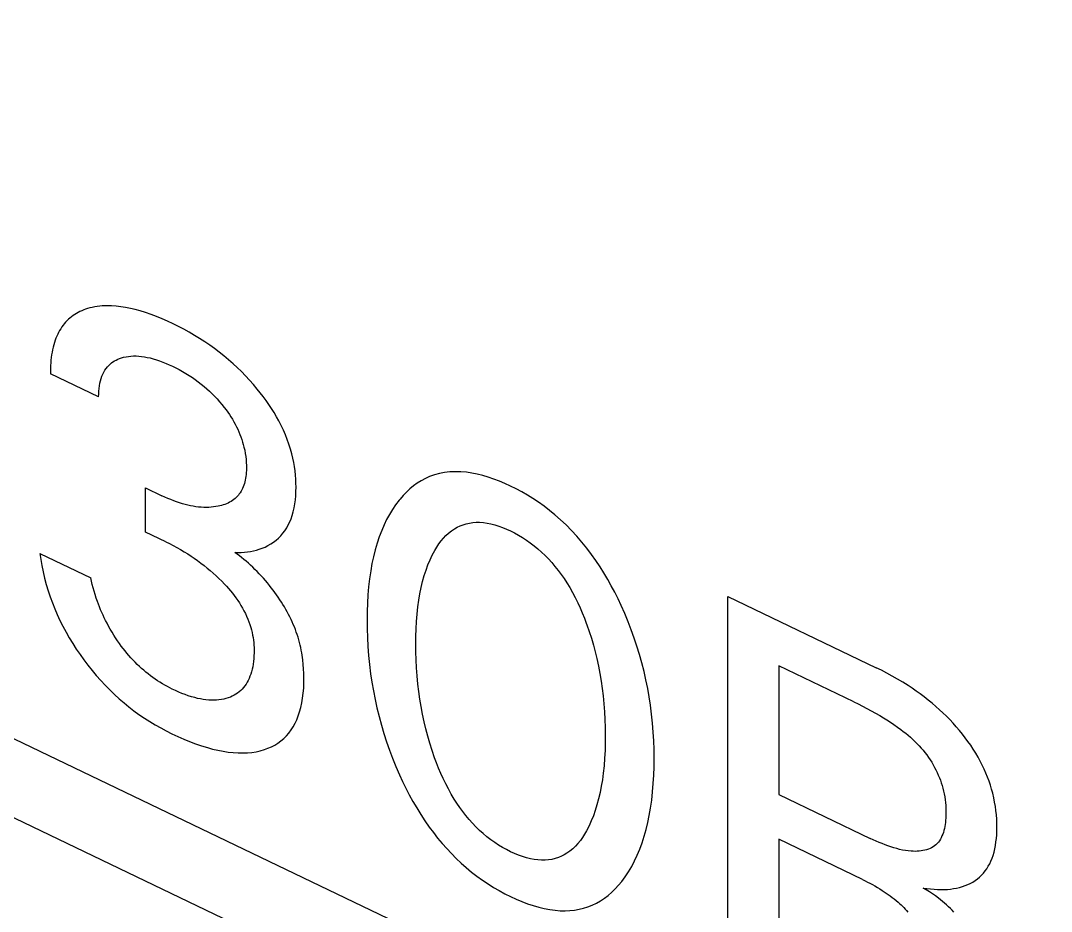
# Model space of a CAD drawing. Extents: x 0 to 420, y 0 to 297.
# Drawn here: x 169.566 to 174.247, y 133.21 to 137.256 of the extents above; entities that cross this region are included whole.
import ezdxf

# ---------------------------------------------------------------- set-up
doc = ezdxf.new("R2010")
doc.units = 0
doc.header["$LTSCALE"] = 23.1
doc.layers.add('40000_ISO', color=7, linetype='CONTINUOUS')

msp = doc.modelspace()

# ---------------------------------------------------------------- linework, layer by layer
at = {"layer": '40000_ISO', "color": 7, "linetype": 'CONTINUOUS'}
for p, q in [((151.239, 142.7894), (204.6505, 117.1157)), ((151.4456, 142.3318), (204.8571, 116.6581)), ((169.8198, 135.9261), (169.812, 135.9214)), ((169.8278, 135.9305), (169.8198, 135.9261)), ((169.8359, 135.9346), (169.8278, 135.9305)), ((169.8443, 135.9383), (169.8359, 135.9346)), ((169.8529, 135.9418), (169.8443, 135.9383)), ((169.8616, 135.945), (169.8529, 135.9418)), ((169.8705, 135.9479), (169.8616, 135.945)), ((169.8812, 135.9509), (169.8705, 135.9479)), ((169.892, 135.9534), (169.8812, 135.9509)), ((169.903, 135.9556), (169.892, 135.9534)), ((169.9142, 135.9575), (169.903, 135.9556)), ((169.9256, 135.9589), (169.9142, 135.9575)), ((169.9371, 135.9599), (169.9256, 135.9589)), ((169.9487, 135.9605), (169.9371, 135.9599)), ((169.9605, 135.9608), (169.9487, 135.9605)), ((169.9797, 135.9604), (169.9605, 135.9608)), ((170.0006, 135.959), (169.9797, 135.9604)), ((170.0219, 135.9565), (170.0006, 135.959)), ((170.0434, 135.9531), (170.0219, 135.9565)), ((170.0651, 135.9487), (170.0434, 135.9531)), ((170.087, 135.9434), (170.0651, 135.9487)), ((170.1091, 135.9373), (170.087, 135.9434)), ((170.1339, 135.9296), (170.1091, 135.9373)), ((170.1587, 135.9209), (170.1339, 135.9296)), ((169.7646, 135.8793), (169.759, 135.872)), ((169.7705, 135.8862), (169.7646, 135.8793)), ((169.7767, 135.8928), (169.7705, 135.8862)), ((169.7832, 135.8992), (169.7767, 135.8928)), ((169.79, 135.9052), (169.7832, 135.8992)), ((169.7971, 135.9109), (169.79, 135.9052)), ((169.8044, 135.9163), (169.7971, 135.9109)), ((169.812, 135.9214), (169.8044, 135.9163)), ((170.1836, 135.9114), (170.1587, 135.9209)), ((170.2086, 135.9011), (170.1836, 135.9114)), ((170.2337, 135.8901), (170.2086, 135.9011)), ((170.2588, 135.8784), (170.2337, 135.8901)), ((170.283, 135.8664), (170.2588, 135.8784)), ((169.7349, 135.8314), (169.7308, 135.8225)), ((169.7391, 135.84), (169.7349, 135.8314)), ((169.7437, 135.8485), (169.7391, 135.84)), ((169.7485, 135.8566), (169.7437, 135.8485)), ((169.7536, 135.8644), (169.7485, 135.8566)), ((169.759, 135.872), (169.7536, 135.8644)), ((170.3072, 135.8538), (170.283, 135.8664)), ((170.3314, 135.8405), (170.3072, 135.8538)), ((170.3555, 135.8265), (170.3314, 135.8405)), ((169.7171, 135.7835), (169.7142, 135.7725)), ((169.7203, 135.7943), (169.7171, 135.7835)), ((169.7236, 135.8039), (169.7203, 135.7943)), ((169.7271, 135.8133), (169.7236, 135.8039)), ((169.7308, 135.8225), (169.7271, 135.8133)), ((170.3795, 135.8118), (170.3555, 135.8265)), ((170.4035, 135.7963), (170.3795, 135.8118)), ((170.4252, 135.7816), (170.4035, 135.7963)), ((169.7072, 135.7382), (169.7055, 135.7263)), ((169.7092, 135.7498), (169.7072, 135.7382)), ((169.7115, 135.7613), (169.7092, 135.7498)), ((169.7142, 135.7725), (169.7115, 135.7613)), ((170.4467, 135.7662), (170.4252, 135.7816)), ((170.4681, 135.7501), (170.4467, 135.7662)), ((170.4893, 135.7333), (170.4681, 135.7501)), ((169.7022, 135.6899), (169.7017, 135.6774)), ((169.703, 135.7022), (169.7022, 135.6899)), ((169.7041, 135.7143), (169.703, 135.7022)), ((169.7055, 135.7263), (169.7041, 135.7143)), ((169.9603, 135.6831), (169.9666, 135.69)), ((169.9666, 135.69), (169.9727, 135.6958)), ((169.9727, 135.6958), (169.9792, 135.7011)), ((169.9792, 135.7011), (169.9859, 135.7059)), ((169.9859, 135.7059), (169.993, 135.7104)), ((169.993, 135.7104), (170.0004, 135.7144)), ((170.0004, 135.7144), (170.008, 135.7179)), ((170.008, 135.7179), (170.0158, 135.7211)), ((170.0158, 135.7211), (170.0239, 135.7239)), ((170.0239, 135.7239), (170.0344, 135.7269)), ((170.0344, 135.7269), (170.0451, 135.7293)), ((170.0451, 135.7293), (170.0562, 135.731)), ((170.0562, 135.731), (170.0675, 135.7322)), ((170.0675, 135.7322), (170.079, 135.7328)), ((170.079, 135.7328), (170.0907, 135.7328)), ((170.0907, 135.7328), (170.1032, 135.7322)), ((170.1032, 135.7322), (170.1159, 135.7309)), ((170.1159, 135.7309), (170.1288, 135.7291)), ((170.1288, 135.7291), (170.1418, 135.7266)), ((170.1418, 135.7266), (170.155, 135.7237)), ((170.155, 135.7237), (170.1682, 135.7202)), ((170.1682, 135.7202), (170.1828, 135.7158)), ((170.1828, 135.7158), (170.1974, 135.7108)), ((170.1974, 135.7108), (170.2121, 135.7053)), ((170.2121, 135.7053), (170.2268, 135.6993)), ((170.2268, 135.6993), (170.2416, 135.6929)), ((170.2416, 135.6929), (170.2564, 135.686)), ((170.5102, 135.7159), (170.4893, 135.7333)), ((170.5309, 135.6978), (170.5102, 135.7159)), ((170.5501, 135.68), (170.5309, 135.6978)), ((169.7017, 135.6774), (169.7015, 135.6649)), ((169.7015, 135.6649), (169.7016, 135.6522)), ((169.9208, 135.5468), (169.7016, 135.6522)), ((169.9358, 135.6408), (169.9398, 135.6502)), ((169.9398, 135.6502), (169.9442, 135.6591)), ((169.9442, 135.6591), (169.9491, 135.6676)), ((169.9491, 135.6676), (169.9545, 135.6756)), ((169.9545, 135.6756), (169.9603, 135.6831)), ((170.2564, 135.686), (170.2714, 135.6786)), ((170.2714, 135.6786), (170.2865, 135.6707)), ((170.2865, 135.6707), (170.3015, 135.6624)), ((170.3015, 135.6624), (170.3165, 135.6536)), ((170.3165, 135.6536), (170.3315, 135.6443)), ((170.3315, 135.6443), (170.3464, 135.6345)), ((170.569, 135.6617), (170.5501, 135.68)), ((170.5876, 135.6428), (170.569, 135.6617)), ((170.6058, 135.6233), (170.5876, 135.6428)), ((169.9225, 135.5848), (169.9241, 135.5969)), ((169.9241, 135.5969), (169.9263, 135.6086)), ((169.9263, 135.6086), (169.929, 135.62)), ((169.929, 135.62), (169.9323, 135.631)), ((169.9323, 135.631), (169.9358, 135.6408)), ((170.3464, 135.6345), (170.3597, 135.6253)), ((170.3597, 135.6253), (170.373, 135.6155)), ((170.373, 135.6155), (170.3862, 135.6054)), ((170.3862, 135.6054), (170.3992, 135.5948)), ((170.6236, 135.6032), (170.6058, 135.6233)), ((170.641, 135.5826), (170.6236, 135.6032)), ((169.9208, 135.5468), (169.9209, 135.5597)), ((169.9209, 135.5597), (169.9214, 135.5724)), ((169.9214, 135.5724), (169.9225, 135.5848)), ((170.3992, 135.5948), (170.412, 135.5838)), ((170.412, 135.5838), (170.4246, 135.5723)), ((170.4246, 135.5723), (170.4364, 135.5611)), ((170.4364, 135.5611), (170.4478, 135.5494)), ((170.4478, 135.5494), (170.4591, 135.5374)), ((170.6547, 135.5655), (170.641, 135.5826)), ((170.668, 135.5481), (170.6547, 135.5655)), ((170.4591, 135.5374), (170.4701, 135.5251)), ((170.4701, 135.5251), (170.4808, 135.5123)), ((170.4808, 135.5123), (170.4912, 135.4993)), ((170.681, 135.5304), (170.668, 135.5481)), ((170.6936, 135.5124), (170.681, 135.5304)), ((170.7057, 135.4941), (170.6936, 135.5124)), ((170.4912, 135.4993), (170.4991, 135.4888)), ((170.4991, 135.4888), (170.5068, 135.4782)), ((170.5068, 135.4782), (170.5143, 135.4674)), ((170.5143, 135.4674), (170.5215, 135.4565)), ((170.5215, 135.4565), (170.5284, 135.4454)), ((170.7173, 135.4756), (170.7057, 135.4941)), ((170.7284, 135.4567), (170.7173, 135.4756)), ((170.7388, 135.4377), (170.7284, 135.4567)), ((170.5284, 135.4454), (170.535, 135.4341)), ((170.535, 135.4341), (170.5412, 135.4228)), ((170.5412, 135.4228), (170.5471, 135.4113)), ((170.5471, 135.4113), (170.5526, 135.3998)), ((170.7496, 135.4167), (170.7388, 135.4377)), ((170.7595, 135.3956), (170.7496, 135.4167)), ((170.5526, 135.3998), (170.5577, 135.3883)), ((170.5577, 135.3883), (170.5624, 135.3767)), ((170.5624, 135.3767), (170.5668, 135.3651)), ((170.5668, 135.3651), (170.5708, 135.3535)), ((170.7687, 135.3743), (170.7595, 135.3956)), ((170.7772, 135.3529), (170.7687, 135.3743)), ((170.5708, 135.3535), (170.5745, 135.3419)), ((170.5745, 135.3419), (170.5777, 135.3303)), ((170.5777, 135.3303), (170.5807, 135.3188)), ((170.5807, 135.3188), (170.5839, 135.3044)), ((170.7848, 135.3316), (170.7772, 135.3529)), ((170.7916, 135.3102), (170.7848, 135.3316)), ((170.5839, 135.3044), (170.5865, 135.2902)), ((170.5865, 135.2902), (170.5886, 135.2762)), ((170.5886, 135.2762), (170.5902, 135.2623)), ((170.7976, 135.2889), (170.7916, 135.3102)), ((170.8024, 135.2692), (170.7976, 135.2889)), ((170.8064, 135.2497), (170.8024, 135.2692)), ((170.5902, 135.2623), (170.5912, 135.2486)), ((170.5912, 135.2486), (170.5918, 135.2351)), ((170.5919, 135.2217), (170.5916, 135.2126)), ((170.5918, 135.2351), (170.5919, 135.2217)), ((170.8098, 135.2303), (170.8064, 135.2497)), ((170.8125, 135.2111), (170.8098, 135.2303)), ((170.5882, 135.1776), (170.5867, 135.1692)), ((170.5895, 135.1861), (170.5882, 135.1776)), ((170.5905, 135.1948), (170.5895, 135.1861)), ((170.5912, 135.2036), (170.5905, 135.1948)), ((170.5916, 135.2126), (170.5912, 135.2036)), ((170.8146, 135.1921), (170.8125, 135.2111)), ((170.816, 135.1733), (170.8146, 135.1921)), ((171.4043, 135.1761), (171.3855, 135.1661)), ((171.4238, 135.1848), (171.4043, 135.1761)), ((171.4455, 135.1925), (171.4238, 135.1848)), ((171.468, 135.1986), (171.4455, 135.1925)), ((171.4914, 135.2031), (171.468, 135.1986)), ((171.5154, 135.2059), (171.4914, 135.2031)), ((171.5401, 135.2071), (171.5154, 135.2059)), ((171.5654, 135.2066), (171.5401, 135.2071)), ((171.5912, 135.2045), (171.5654, 135.2066)), ((171.6154, 135.201), (171.5912, 135.2045)), ((171.6399, 135.1962), (171.6154, 135.201)), ((171.6647, 135.19), (171.6399, 135.1962)), ((171.6898, 135.1826), (171.6647, 135.19)), ((171.715, 135.174), (171.6898, 135.1826)), ((170.1329, 134.9331), (170.1329, 135.1343)), ((170.1329, 135.1343), (170.2084, 135.098)), ((170.5746, 135.1312), (170.5713, 135.1245)), ((170.5776, 135.1382), (170.5746, 135.1312)), ((170.5804, 135.1456), (170.5776, 135.1382)), ((170.5828, 135.1532), (170.5804, 135.1456)), ((170.5849, 135.1611), (170.5828, 135.1532)), ((170.5867, 135.1692), (170.5849, 135.1611)), ((170.8169, 135.1547), (170.816, 135.1733)), ((170.8168, 135.1169), (170.8171, 135.1364)), ((170.8171, 135.1364), (170.8169, 135.1547)), ((171.334, 135.1289), (171.3183, 135.1143)), ((171.3504, 135.1424), (171.334, 135.1289)), ((171.3676, 135.1548), (171.3504, 135.1424)), ((171.3855, 135.1661), (171.3676, 135.1548)), ((171.7403, 135.1643), (171.715, 135.174)), ((171.7658, 135.1535), (171.7403, 135.1643)), ((171.7913, 135.1417), (171.7658, 135.1535)), ((171.8169, 135.1289), (171.7913, 135.1417)), ((171.8424, 135.1152), (171.8169, 135.1289)), ((170.2217, 135.0917), (170.2084, 135.098)), ((170.235, 135.0858), (170.2217, 135.0917)), ((170.2483, 135.0803), (170.235, 135.0858)), ((170.5349, 135.0811), (170.5287, 135.0766)), ((170.5403, 135.0855), (170.5349, 135.0811)), ((170.5454, 135.0902), (170.5403, 135.0855)), ((170.5504, 135.0952), (170.5454, 135.0902)), ((170.5551, 135.1005), (170.5504, 135.0952)), ((170.5595, 135.1061), (170.5551, 135.1005)), ((170.5637, 135.1119), (170.5595, 135.1061)), ((170.5676, 135.1181), (170.5637, 135.1119)), ((170.5713, 135.1245), (170.5676, 135.1181)), ((170.8142, 135.0789), (170.8158, 135.0977)), ((170.8158, 135.0977), (170.8168, 135.1169)), ((171.2892, 135.0826), (171.285, 135.0774)), ((171.3034, 135.0989), (171.2892, 135.0826)), ((171.3183, 135.1143), (171.3034, 135.0989)), ((171.8678, 135.1005), (171.8424, 135.1152)), ((171.8931, 135.0849), (171.8678, 135.1005)), ((171.9182, 135.0682), (171.8931, 135.0849)), ((170.2616, 135.075), (170.2483, 135.0803)), ((170.2749, 135.0702), (170.2616, 135.075)), ((170.2881, 135.0658), (170.2749, 135.0702)), ((170.3012, 135.0617), (170.2881, 135.0658)), ((170.3136, 135.0583), (170.3012, 135.0617)), ((170.326, 135.0552), (170.3136, 135.0583)), ((170.3382, 135.0525), (170.326, 135.0552)), ((170.3504, 135.0502), (170.3382, 135.0525)), ((170.3625, 135.0484), (170.3504, 135.0502)), ((170.3745, 135.0469), (170.3625, 135.0484)), ((170.3863, 135.0459), (170.3745, 135.0469)), ((170.3978, 135.0452), (170.3863, 135.0459)), ((170.4092, 135.045), (170.3978, 135.0452)), ((170.4204, 135.0453), (170.4092, 135.045)), ((170.4315, 135.0459), (170.4204, 135.0453)), ((170.4424, 135.047), (170.4315, 135.0459)), ((170.4531, 135.0485), (170.4424, 135.047)), ((170.4637, 135.0504), (170.4531, 135.0485)), ((170.4715, 135.0521), (170.4637, 135.0504)), ((170.4792, 135.0542), (170.4715, 135.0521)), ((170.4868, 135.0564), (170.4792, 135.0542)), ((170.4943, 135.059), (170.4868, 135.0564)), ((170.5015, 135.0619), (170.4943, 135.059)), ((170.5086, 135.065), (170.5015, 135.0619)), ((170.5155, 135.0685), (170.5086, 135.065)), ((170.5222, 135.0724), (170.5155, 135.0685)), ((170.5287, 135.0766), (170.5222, 135.0724)), ((170.8047, 135.0255), (170.8086, 135.0428)), ((170.8086, 135.0428), (170.8118, 135.0606)), ((170.8118, 135.0606), (170.8142, 135.0789)), ((171.2549, 135.0354), (171.2413, 135.013)), ((171.2695, 135.0569), (171.2549, 135.0354)), ((171.285, 135.0774), (171.2695, 135.0569)), ((171.9431, 135.0505), (171.9182, 135.0682)), ((171.9677, 135.0317), (171.9431, 135.0505)), ((170.7888, 134.9791), (170.7947, 134.9937)), ((170.7947, 134.9937), (170.8, 135.0088)), ((170.8, 135.0088), (170.8047, 135.0255)), ((171.2286, 134.9896), (171.2169, 134.9654)), ((171.2413, 135.013), (171.2286, 134.9896)), ((171.9919, 135.0119), (171.9677, 135.0317)), ((172.0177, 134.9892), (171.9919, 135.0119)), ((172.043, 134.9654), (172.0177, 134.9892)), ((170.7666, 134.9394), (170.7747, 134.9519)), ((170.7747, 134.9519), (170.7821, 134.9652)), ((170.7821, 134.9652), (170.7888, 134.9791)), ((171.206, 134.9404), (171.1951, 134.9119)), ((171.2169, 134.9654), (171.206, 134.9404)), ((171.5227, 134.9389), (171.5362, 134.948)), ((171.5362, 134.948), (171.5487, 134.9551)), ((171.5487, 134.9551), (171.5618, 134.9613)), ((171.5618, 134.9613), (171.5754, 134.9665)), ((171.5754, 134.9665), (171.5896, 134.9708)), ((171.5896, 134.9708), (171.6042, 134.9741)), ((171.6042, 134.9741), (171.6194, 134.9763)), ((171.6194, 134.9763), (171.6349, 134.9774)), ((171.6349, 134.9774), (171.6508, 134.9774)), ((171.6508, 134.9774), (171.6676, 134.9762)), ((171.6676, 134.9762), (171.6846, 134.9738)), ((171.6846, 134.9738), (171.7019, 134.9703)), ((171.7019, 134.9703), (171.7195, 134.9658)), ((171.7195, 134.9658), (171.7373, 134.9602)), ((171.7373, 134.9602), (171.7552, 134.9537)), ((171.7552, 134.9537), (171.7732, 134.9463)), ((171.7732, 134.9463), (171.7913, 134.938)), ((172.0678, 134.9404), (172.043, 134.9654)), ((172.0918, 134.9145), (172.0678, 134.9404)), ((170.2252, 134.8888), (170.1329, 134.9331)), ((170.715, 134.8871), (170.7268, 134.896)), ((170.7268, 134.896), (170.7379, 134.9058)), ((170.7379, 134.9058), (170.7484, 134.9165)), ((170.7484, 134.9165), (170.7579, 134.9275)), ((170.7579, 134.9275), (170.7666, 134.9394)), ((171.1951, 134.9119), (171.1853, 134.8825)), ((171.4758, 134.8926), (171.4865, 134.9054)), ((171.4865, 134.9054), (171.4978, 134.9175)), ((171.4978, 134.9175), (171.5099, 134.9287)), ((171.5099, 134.9287), (171.5227, 134.9389)), ((171.7913, 134.938), (171.8094, 134.9289)), ((171.8094, 134.9289), (171.8274, 134.919)), ((171.8274, 134.919), (171.8453, 134.9083)), ((171.8453, 134.9083), (171.8631, 134.8968)), ((171.8631, 134.8968), (171.8807, 134.8844)), ((172.1151, 134.8876), (172.0918, 134.9145)), ((170.2252, 134.8888), (170.2419, 134.8806)), ((170.2419, 134.8806), (170.2586, 134.872)), ((170.2586, 134.872), (170.2753, 134.863)), ((170.2753, 134.863), (170.292, 134.8536)), ((170.292, 134.8536), (170.3086, 134.8438)), ((170.6104, 134.8449), (170.6238, 134.8477)), ((170.6238, 134.8477), (170.637, 134.851)), ((170.637, 134.851), (170.6499, 134.8548)), ((170.6499, 134.8548), (170.6626, 134.8593)), ((170.6626, 134.8593), (170.6764, 134.8651)), ((170.6764, 134.8651), (170.6898, 134.8716)), ((170.6898, 134.8716), (170.7027, 134.8789)), ((170.7027, 134.8789), (170.715, 134.8871)), ((171.1765, 134.8523), (171.1687, 134.8213)), ((171.1853, 134.8825), (171.1765, 134.8523)), ((171.436, 134.8287), (171.4474, 134.85)), ((171.4474, 134.85), (171.4563, 134.8648)), ((171.4563, 134.8648), (171.4658, 134.879)), ((171.4658, 134.879), (171.4758, 134.8926)), ((171.8807, 134.8844), (171.898, 134.8712)), ((171.898, 134.8712), (171.9151, 134.8572)), ((171.9151, 134.8572), (171.9318, 134.8423)), ((172.1377, 134.8598), (172.1151, 134.8876)), ((172.1593, 134.8313), (172.1377, 134.8598)), ((169.6536, 134.8363), (169.8849, 134.7252)), ((169.6536, 134.8363), (169.6577, 134.8086)), ((169.6577, 134.8086), (169.6626, 134.7806)), ((170.3086, 134.8438), (170.3252, 134.8336)), ((170.3252, 134.8336), (170.3402, 134.8239)), ((170.3402, 134.8239), (170.3552, 134.8138)), ((170.3552, 134.8138), (170.3701, 134.8034)), ((170.3701, 134.8034), (170.385, 134.7925)), ((170.5495, 134.8324), (170.5391, 134.8397)), ((170.5391, 134.8397), (170.5539, 134.8396)), ((170.5598, 134.8248), (170.5495, 134.8324)), ((170.5539, 134.8396), (170.5684, 134.8401)), ((170.5701, 134.8169), (170.5598, 134.8248)), ((170.5684, 134.8401), (170.5827, 134.8411)), ((170.5803, 134.8087), (170.5701, 134.8169)), ((170.5905, 134.8002), (170.5803, 134.8087)), ((170.5827, 134.8411), (170.5966, 134.8427)), ((170.6006, 134.7915), (170.5905, 134.8002)), ((170.5966, 134.8427), (170.6104, 134.8449)), ((171.1687, 134.8213), (171.1619, 134.7896)), ((171.4159, 134.7837), (171.4255, 134.8066)), ((171.4255, 134.8066), (171.436, 134.8287)), ((171.9318, 134.8423), (171.9477, 134.827)), ((171.9477, 134.827), (171.9632, 134.811)), ((171.9632, 134.811), (171.9784, 134.7942)), ((172.1788, 134.8038), (172.1593, 134.8313)), ((172.1975, 134.7758), (172.1788, 134.8038)), ((169.6626, 134.7806), (169.6685, 134.7522)), ((170.385, 134.7925), (170.3997, 134.7813)), ((170.3997, 134.7813), (170.4143, 134.7696)), ((170.4143, 134.7696), (170.4277, 134.7584)), ((170.4277, 134.7584), (170.441, 134.7468)), ((170.6106, 134.7825), (170.6006, 134.7915)), ((170.6206, 134.7732), (170.6106, 134.7825)), ((170.6304, 134.7637), (170.6206, 134.7732)), ((170.6402, 134.7539), (170.6304, 134.7637)), ((170.6499, 134.744), (170.6402, 134.7539)), ((171.1561, 134.7573), (171.1508, 134.7214)), ((171.1619, 134.7896), (171.1561, 134.7573)), ((171.3995, 134.7357), (171.4073, 134.76)), ((171.4073, 134.76), (171.4159, 134.7837)), ((171.9784, 134.7942), (171.993, 134.7769)), ((171.993, 134.7769), (172.0072, 134.759)), ((172.0072, 134.759), (172.0208, 134.7407)), ((172.2154, 134.7473), (172.1975, 134.7758)), ((169.6685, 134.7522), (169.6754, 134.7237)), ((169.6754, 134.7237), (169.6831, 134.695)), ((169.8883, 134.7101), (169.8849, 134.7252)), ((169.892, 134.6949), (169.8883, 134.7101)), ((170.441, 134.7468), (170.4541, 134.7348)), ((170.4541, 134.7348), (170.4671, 134.7225)), ((170.4671, 134.7225), (170.4799, 134.7098)), ((170.4799, 134.7098), (170.4924, 134.6967)), ((170.6594, 134.7338), (170.6499, 134.744)), ((170.6688, 134.7234), (170.6594, 134.7338)), ((170.6781, 134.7128), (170.6688, 134.7234)), ((170.6872, 134.7021), (170.6781, 134.7128)), ((171.1508, 134.7214), (171.1466, 134.6849)), ((171.3854, 134.6807), (171.392, 134.7085)), ((171.392, 134.7085), (171.3995, 134.7357)), ((172.0208, 134.7407), (172.0339, 134.7219)), ((172.0339, 134.7219), (172.0464, 134.7028)), ((172.2325, 134.7184), (172.2154, 134.7473)), ((172.2488, 134.6891), (172.2325, 134.7184)), ((169.6831, 134.695), (169.6919, 134.6662)), ((169.6919, 134.6662), (169.7009, 134.6392)), ((169.896, 134.6796), (169.892, 134.6949)), ((169.9003, 134.6643), (169.896, 134.6796)), ((169.905, 134.6489), (169.9003, 134.6643)), ((170.4924, 134.6967), (170.5015, 134.6867)), ((170.5015, 134.6867), (170.5105, 134.6766)), ((170.5105, 134.6766), (170.5193, 134.6662)), ((170.5193, 134.6662), (170.5279, 134.6556)), ((170.6961, 134.6911), (170.6872, 134.7021)), ((170.7049, 134.68), (170.6961, 134.6911)), ((170.7136, 134.6687), (170.7049, 134.68)), ((170.7213, 134.6582), (170.7136, 134.6687)), ((171.1466, 134.6849), (171.1434, 134.6478)), ((171.3796, 134.6523), (171.3854, 134.6807)), ((172.0464, 134.7028), (172.0599, 134.6806)), ((172.0599, 134.6806), (172.0727, 134.6581)), ((172.2644, 134.6596), (172.2488, 134.6891)), ((172.2792, 134.6298), (172.2644, 134.6596)), ((169.7009, 134.6392), (169.7107, 134.6121)), ((169.91, 134.6335), (169.905, 134.6489)), ((169.9154, 134.6181), (169.91, 134.6335)), ((169.92, 134.6056), (169.9154, 134.6181)), ((170.5279, 134.6556), (170.5362, 134.6448)), ((170.5362, 134.6448), (170.5443, 134.6339)), ((170.5443, 134.6339), (170.5522, 134.6227)), ((170.5522, 134.6227), (170.5597, 134.6113)), ((170.7289, 134.6476), (170.7213, 134.6582)), ((170.7364, 134.6369), (170.7289, 134.6476)), ((170.7436, 134.626), (170.7364, 134.6369)), ((170.7507, 134.6151), (170.7436, 134.626)), ((170.7576, 134.6041), (170.7507, 134.6151)), ((171.1434, 134.6478), (171.1412, 134.6101)), ((171.3707, 134.5937), (171.3748, 134.6233)), ((171.3748, 134.6233), (171.3796, 134.6523)), ((172.0727, 134.6581), (172.0848, 134.6354)), ((172.0848, 134.6354), (172.0961, 134.6124)), ((172.2934, 134.5999), (172.2792, 134.6298)), ((172.7775, 132.8446), (172.7775, 134.6409)), ((172.7775, 134.6409), (173.4509, 134.3172)), ((169.7107, 134.6121), (169.7214, 134.5851)), ((169.7214, 134.5851), (169.733, 134.5583)), ((169.9249, 134.5931), (169.92, 134.6056)), ((169.9299, 134.5806), (169.9249, 134.5931)), ((169.9353, 134.5681), (169.9299, 134.5806)), ((169.9408, 134.5557), (169.9353, 134.5681)), ((170.5597, 134.6113), (170.567, 134.5997)), ((170.567, 134.5997), (170.574, 134.5876)), ((170.574, 134.5876), (170.5807, 134.5754)), ((170.5807, 134.5754), (170.587, 134.563)), ((170.7642, 134.593), (170.7576, 134.6041)), ((170.7707, 134.5818), (170.7642, 134.593)), ((170.7769, 134.5706), (170.7707, 134.5818)), ((170.783, 134.5593), (170.7769, 134.5706)), ((171.1399, 134.5719), (171.1395, 134.5333)), ((171.1412, 134.6101), (171.1399, 134.5719)), ((171.3672, 134.5608), (171.3707, 134.5937)), ((172.0961, 134.6124), (172.1068, 134.5893)), ((172.1068, 134.5893), (172.1168, 134.566)), ((172.1168, 134.566), (172.1263, 134.5427)), ((172.3098, 134.563), (172.2934, 134.5999)), ((169.733, 134.5583), (169.7453, 134.5315)), ((169.7453, 134.5315), (169.7586, 134.505)), ((169.9466, 134.5433), (169.9408, 134.5557)), ((169.9526, 134.531), (169.9466, 134.5433)), ((169.9589, 134.5187), (169.9526, 134.531)), ((170.587, 134.563), (170.5929, 134.5505)), ((170.5929, 134.5505), (170.5983, 134.5379)), ((170.5983, 134.5379), (170.6033, 134.5253)), ((170.6033, 134.5253), (170.6077, 134.5127)), ((170.7888, 134.5479), (170.783, 134.5593)), ((170.7943, 134.5365), (170.7888, 134.5479)), ((170.7996, 134.5251), (170.7943, 134.5365)), ((170.8047, 134.5137), (170.7996, 134.5251)), ((171.1395, 134.5333), (171.1399, 134.4937)), ((171.3626, 134.4933), (171.3645, 134.5273)), ((171.3645, 134.5273), (171.3672, 134.5608)), ((172.1263, 134.5427), (172.1352, 134.5194)), ((172.1352, 134.5194), (172.1377, 134.5124)), ((172.3252, 134.526), (172.3098, 134.563)), ((172.3396, 134.4889), (172.3252, 134.526)), ((169.7586, 134.505), (169.7726, 134.4787)), ((169.7726, 134.4787), (169.7874, 134.4527)), ((169.9662, 134.5052), (169.9589, 134.5187)), ((169.9737, 134.4918), (169.9662, 134.5052)), ((169.9815, 134.4785), (169.9737, 134.4918)), ((169.9896, 134.4654), (169.9815, 134.4785)), ((170.6077, 134.5127), (170.6117, 134.5001)), ((170.6117, 134.5001), (170.6149, 134.4884)), ((170.6149, 134.4884), (170.6177, 134.4768)), ((170.6177, 134.4768), (170.6201, 134.4652)), ((170.8094, 134.5022), (170.8047, 134.5137)), ((170.814, 134.4907), (170.8094, 134.5022)), ((170.8182, 134.4792), (170.814, 134.4907)), ((170.8223, 134.4674), (170.8182, 134.4792)), ((171.1399, 134.4937), (171.1411, 134.4536)), ((171.3615, 134.4589), (171.3626, 134.4933)), ((172.1377, 134.5124), (172.1485, 134.4816)), ((172.1485, 134.4816), (172.1584, 134.4508)), ((172.3529, 134.4518), (172.3396, 134.4889)), ((169.7874, 134.4527), (169.803, 134.4271)), ((169.803, 134.4271), (169.8192, 134.4018)), ((169.998, 134.4524), (169.9896, 134.4654)), ((170.0066, 134.4395), (169.998, 134.4524)), ((170.0155, 134.4269), (170.0066, 134.4395)), ((170.0237, 134.4156), (170.0155, 134.4269)), ((170.6201, 134.4652), (170.622, 134.4537)), ((170.622, 134.4537), (170.6236, 134.4423)), ((170.6236, 134.4423), (170.6248, 134.4311)), ((170.6248, 134.4311), (170.6257, 134.4199)), ((170.8261, 134.4555), (170.8223, 134.4674)), ((170.8296, 134.4437), (170.8261, 134.4555)), ((170.8328, 134.4319), (170.8296, 134.4437)), ((170.8358, 134.4201), (170.8328, 134.4319)), ((171.1411, 134.4536), (171.1433, 134.4131)), ((171.3611, 134.4242), (171.3615, 134.4589)), ((172.1584, 134.4508), (172.1675, 134.4201)), ((172.3652, 134.4147), (172.3529, 134.4518)), ((169.8192, 134.4018), (169.8362, 134.3769)), ((170.0321, 134.4045), (170.0237, 134.4156)), ((170.0407, 134.3935), (170.0321, 134.4045)), ((170.0495, 134.3828), (170.0407, 134.3935)), ((170.0584, 134.3722), (170.0495, 134.3828)), ((170.6257, 134.4199), (170.6263, 134.4088)), ((170.6266, 134.3846), (170.6262, 134.3715)), ((170.6263, 134.4088), (170.6266, 134.3979)), ((170.6266, 134.3979), (170.6266, 134.3846)), ((170.8385, 134.4083), (170.8358, 134.4201)), ((170.8409, 134.3966), (170.8385, 134.4083)), ((170.8431, 134.3849), (170.8409, 134.3966)), ((170.845, 134.3733), (170.8431, 134.3849)), ((171.1433, 134.4131), (171.1465, 134.3723)), ((171.3615, 134.3886), (171.3611, 134.4242)), ((171.3625, 134.3527), (171.3615, 134.3886)), ((172.1675, 134.4201), (172.1757, 134.3895)), ((172.1757, 134.3895), (172.1831, 134.359)), ((172.3766, 134.3777), (172.3652, 134.4147)), ((169.8362, 134.3769), (169.8537, 134.3525)), ((169.8537, 134.3525), (169.872, 134.3284)), ((170.0676, 134.3619), (170.0584, 134.3722)), ((170.0769, 134.3518), (170.0676, 134.3619)), ((170.0863, 134.3419), (170.0769, 134.3518)), ((170.0959, 134.3323), (170.0863, 134.3419)), ((170.1056, 134.323), (170.0959, 134.3323)), ((170.6224, 134.3336), (170.6202, 134.3215)), ((170.6241, 134.346), (170.6224, 134.3336)), ((170.6253, 134.3586), (170.6241, 134.346)), ((170.6262, 134.3715), (170.6253, 134.3586)), ((170.848, 134.3524), (170.845, 134.3733)), ((170.8502, 134.3318), (170.848, 134.3524)), ((171.1465, 134.3723), (171.1506, 134.3311)), ((171.3644, 134.3165), (171.3625, 134.3527)), ((172.1831, 134.359), (172.1907, 134.3246)), ((172.3875, 134.3388), (172.3766, 134.3777)), ((172.3973, 134.2999), (172.3875, 134.3388)), ((169.872, 134.3284), (169.8908, 134.3048)), ((169.8908, 134.3048), (169.9101, 134.2818)), ((170.1154, 134.314), (170.1056, 134.323)), ((170.1254, 134.3052), (170.1154, 134.314)), ((170.1355, 134.2967), (170.1254, 134.3052)), ((170.1456, 134.2885), (170.1355, 134.2967)), ((170.1559, 134.2806), (170.1456, 134.2885)), ((170.6115, 134.2881), (170.608, 134.2783)), ((170.6146, 134.2983), (170.6115, 134.2881)), ((170.6176, 134.3098), (170.6146, 134.2983)), ((170.6202, 134.3215), (170.6176, 134.3098)), ((170.8517, 134.3113), (170.8502, 134.3318)), ((170.8527, 134.2911), (170.8517, 134.3113)), ((170.8531, 134.2712), (170.8527, 134.2911)), ((171.1506, 134.3311), (171.1558, 134.2895)), ((171.1558, 134.2895), (171.1616, 134.2511)), ((171.3671, 134.2799), (171.3644, 134.3165)), ((172.1907, 134.3246), (172.1973, 134.2905)), ((172.1973, 134.2905), (172.203, 134.2565)), ((172.4061, 134.2613), (172.3973, 134.2999)), ((173.0087, 134.3261), (173.0087, 133.7417)), ((173.3502, 134.1619), (173.0087, 134.3261)), ((173.4753, 134.3052), (173.4509, 134.3172)), ((173.4997, 134.2926), (173.4753, 134.3052)), ((173.524, 134.2794), (173.4997, 134.2926)), ((169.9101, 134.2818), (169.93, 134.2594)), ((169.93, 134.2594), (169.9503, 134.2376)), ((170.1662, 134.2729), (170.1559, 134.2806)), ((170.1772, 134.2652), (170.1662, 134.2729)), ((170.1882, 134.2579), (170.1772, 134.2652)), ((170.1993, 134.2508), (170.1882, 134.2579)), ((170.2104, 134.2441), (170.1993, 134.2508)), ((170.2216, 134.2377), (170.2104, 134.2441)), ((170.5901, 134.2424), (170.5846, 134.2344)), ((170.5951, 134.2508), (170.5901, 134.2424)), ((170.5998, 134.2596), (170.5951, 134.2508)), ((170.6041, 134.2688), (170.5998, 134.2596)), ((170.608, 134.2783), (170.6041, 134.2688)), ((170.8518, 134.2241), (170.8528, 134.2474)), ((170.8528, 134.2474), (170.8531, 134.2712)), ((171.1616, 134.2511), (171.1682, 134.2124)), ((171.3706, 134.243), (171.3671, 134.2799)), ((171.3746, 134.2091), (171.3706, 134.243)), ((172.203, 134.2565), (172.2078, 134.2228)), ((172.4139, 134.2228), (172.4061, 134.2613)), ((173.5484, 134.2655), (173.524, 134.2794)), ((173.5726, 134.2509), (173.5484, 134.2655)), ((173.5968, 134.2356), (173.5726, 134.2509)), ((169.9503, 134.2376), (169.971, 134.2165)), ((169.971, 134.2165), (169.9924, 134.196)), ((169.9924, 134.196), (170.0141, 134.1762)), ((170.2327, 134.2315), (170.2216, 134.2377)), ((170.2439, 134.2256), (170.2327, 134.2315)), ((170.2552, 134.22), (170.2439, 134.2256)), ((170.2698, 134.2131), (170.2552, 134.22)), ((170.2844, 134.2065), (170.2698, 134.2131)), ((170.299, 134.2005), (170.2844, 134.2065)), ((170.3135, 134.1949), (170.299, 134.2005)), ((170.328, 134.1898), (170.3135, 134.1949)), ((170.5356, 134.1918), (170.5273, 134.1875)), ((170.5436, 134.1965), (170.5356, 134.1918)), ((170.5514, 134.2016), (170.5436, 134.1965)), ((170.5587, 134.2072), (170.5514, 134.2016)), ((170.5658, 134.2133), (170.5587, 134.2072)), ((170.5724, 134.2199), (170.5658, 134.2133)), ((170.5787, 134.2269), (170.5724, 134.2199)), ((170.5846, 134.2344), (170.5787, 134.2269)), ((170.8471, 134.179), (170.8499, 134.2013)), ((170.8499, 134.2013), (170.8518, 134.2241)), ((171.1682, 134.2124), (171.1759, 134.1734)), ((171.3794, 134.1749), (171.3746, 134.2091)), ((172.2078, 134.2228), (172.2119, 134.1894)), ((172.4207, 134.1846), (172.4139, 134.2228)), ((173.6152, 134.2235), (173.5968, 134.2356)), ((173.6335, 134.2108), (173.6152, 134.2235)), ((173.6517, 134.1978), (173.6335, 134.2108)), ((173.6697, 134.1842), (173.6517, 134.1978)), ((170.0141, 134.1762), (170.0362, 134.1571)), ((170.0362, 134.1571), (170.0586, 134.1389)), ((170.3425, 134.1852), (170.328, 134.1898)), ((170.3569, 134.1812), (170.3425, 134.1852)), ((170.3698, 134.1779), (170.3569, 134.1812)), ((170.3826, 134.1752), (170.3698, 134.1779)), ((170.3954, 134.1729), (170.3826, 134.1752)), ((170.408, 134.1711), (170.3954, 134.1729)), ((170.4204, 134.1698), (170.408, 134.1711)), ((170.4327, 134.1692), (170.4204, 134.1698)), ((170.4447, 134.169), (170.4327, 134.1692)), ((170.456, 134.1695), (170.4447, 134.169)), ((170.4671, 134.1705), (170.456, 134.1695)), ((170.4779, 134.172), (170.4671, 134.1705)), ((170.4886, 134.1741), (170.4779, 134.172)), ((170.4989, 134.1768), (170.4886, 134.1741)), ((170.509, 134.18), (170.4989, 134.1768)), ((170.5188, 134.1837), (170.509, 134.18)), ((170.5273, 134.1875), (170.5188, 134.1837)), ((170.8387, 134.1364), (170.8434, 134.1574)), ((170.8434, 134.1574), (170.8471, 134.179)), ((171.1759, 134.1734), (171.1845, 134.1342)), ((171.385, 134.1405), (171.3794, 134.1749)), ((172.2119, 134.1894), (172.2155, 134.153)), ((172.2155, 134.153), (172.2182, 134.1169)), ((172.4265, 134.1466), (172.4207, 134.1846)), ((172.4318, 134.1057), (172.4265, 134.1466)), ((173.3502, 134.1619), (173.3699, 134.1524)), ((173.3699, 134.1524), (173.3895, 134.1425)), ((173.6877, 134.1702), (173.6697, 134.1842)), ((173.7054, 134.1556), (173.6877, 134.1702)), ((173.723, 134.1406), (173.7054, 134.1556)), ((170.0586, 134.1389), (170.0812, 134.1215)), ((170.0812, 134.1215), (170.104, 134.1049)), ((170.104, 134.1049), (170.1285, 134.0881)), ((170.8202, 134.0811), (170.8271, 134.0983)), ((170.8271, 134.0983), (170.8331, 134.1162)), ((170.8331, 134.1162), (170.8387, 134.1364)), ((171.1845, 134.1342), (171.1942, 134.0949)), ((171.3915, 134.1059), (171.385, 134.1405)), ((171.3989, 134.0711), (171.3915, 134.1059)), ((172.2182, 134.1169), (172.22, 134.0812)), ((172.436, 134.0651), (172.4318, 134.1057)), ((173.3895, 134.1425), (173.4091, 134.1323)), ((173.4091, 134.1323), (173.4287, 134.1218)), ((173.4287, 134.1218), (173.4483, 134.1109)), ((173.4483, 134.1109), (173.4679, 134.0996)), ((173.4679, 134.0996), (173.484, 134.0899)), ((173.7389, 134.1264), (173.723, 134.1406)), ((173.7547, 134.1117), (173.7389, 134.1264)), ((173.7702, 134.0967), (173.7547, 134.1117)), ((170.1285, 134.0881), (170.1532, 134.0723)), ((170.1532, 134.0723), (170.178, 134.0574)), ((170.178, 134.0574), (170.2029, 134.0433)), ((170.804, 134.0491), (170.8125, 134.0647)), ((170.8125, 134.0647), (170.8202, 134.0811)), ((171.1942, 134.0949), (171.205, 134.0554)), ((171.205, 134.0554), (171.2161, 134.0181)), ((171.4066, 134.0388), (171.3989, 134.0711)), ((172.22, 134.0812), (172.2211, 134.0458)), ((172.4392, 134.0249), (172.436, 134.0651)), ((173.484, 134.0899), (173.5001, 134.0799)), ((173.5001, 134.0799), (173.5162, 134.0696)), ((173.5162, 134.0696), (173.5321, 134.0588)), ((173.5321, 134.0588), (173.548, 134.0477)), ((173.7854, 134.0812), (173.7702, 134.0967)), ((173.8004, 134.0652), (173.7854, 134.0812)), ((173.8151, 134.0489), (173.8004, 134.0652)), ((170.2029, 134.0433), (170.2278, 134.03)), ((170.2278, 134.03), (170.2528, 134.0175)), ((170.2528, 134.0175), (170.2799, 134.0046)), ((170.2799, 134.0046), (170.307, 133.9927)), ((170.7611, 133.9955), (170.7732, 134.0075)), ((170.7732, 134.0075), (170.7843, 134.0204)), ((170.7843, 134.0204), (170.7946, 134.0343)), ((170.7946, 134.0343), (170.804, 134.0491)), ((171.2161, 134.0181), (171.2282, 133.9807)), ((171.4152, 134.0064), (171.4066, 134.0388)), ((171.4246, 133.9738), (171.4152, 134.0064)), ((172.2211, 134.0458), (172.2215, 134.0107)), ((172.2215, 134.0107), (172.2211, 133.9754)), ((172.4414, 133.9851), (172.4392, 134.0249)), ((173.548, 134.0477), (173.5638, 134.0361)), ((173.5638, 134.0361), (173.5747, 134.0277)), ((173.5747, 134.0277), (173.5855, 134.0191)), ((173.5855, 134.0191), (173.5962, 134.0102)), ((173.5962, 134.0102), (173.6069, 134.001)), ((173.8295, 134.0321), (173.8151, 134.0489)), ((173.8428, 134.0159), (173.8295, 134.0321)), ((173.8558, 133.9992), (173.8428, 134.0159)), ((170.307, 133.9927), (170.334, 133.9816)), ((170.334, 133.9816), (170.3609, 133.9715)), ((170.3609, 133.9715), (170.3878, 133.9623)), ((170.3878, 133.9623), (170.4145, 133.9541)), ((170.6895, 133.951), (170.7052, 133.9579)), ((170.7052, 133.9579), (170.7202, 133.9658)), ((170.7202, 133.9658), (170.7346, 133.9746)), ((170.7346, 133.9746), (170.7482, 133.9845)), ((170.7482, 133.9845), (170.7611, 133.9955)), ((171.2282, 133.9807), (171.2413, 133.9432)), ((171.4349, 133.9412), (171.4246, 133.9738)), ((172.2211, 133.9754), (172.2201, 133.9405)), ((172.4427, 133.9457), (172.4414, 133.9851)), ((173.6069, 134.001), (173.6173, 133.9915)), ((173.6173, 133.9915), (173.6277, 133.9817)), ((173.6277, 133.9817), (173.6378, 133.9715)), ((173.6378, 133.9715), (173.6469, 133.9619)), ((173.6469, 133.9619), (173.6557, 133.952)), ((173.8683, 133.9823), (173.8558, 133.9992)), ((173.8805, 133.965), (173.8683, 133.9823)), ((173.8922, 133.9474), (173.8805, 133.965)), ((170.4145, 133.9541), (170.4384, 133.9477)), ((170.4384, 133.9477), (170.4622, 133.9421)), ((170.4622, 133.9421), (170.4857, 133.9375)), ((170.4857, 133.9375), (170.509, 133.9339)), ((170.509, 133.9339), (170.532, 133.9314)), ((170.532, 133.9314), (170.5547, 133.93)), ((170.5547, 133.93), (170.5756, 133.9298)), ((170.5756, 133.9298), (170.5961, 133.9306)), ((170.5961, 133.9306), (170.6162, 133.9326)), ((170.6162, 133.9326), (170.6358, 133.9356)), ((170.6358, 133.9356), (170.6548, 133.9398)), ((170.6548, 133.9398), (170.6733, 133.9451)), ((170.6733, 133.9451), (170.6895, 133.951)), ((171.2413, 133.9432), (171.2555, 133.9058)), ((171.4462, 133.9085), (171.4349, 133.9412)), ((172.2201, 133.9405), (172.2182, 133.9061)), ((172.4431, 133.9067), (172.4427, 133.9457)), ((173.6557, 133.952), (173.6644, 133.9419)), ((173.6644, 133.9419), (173.6728, 133.9315)), ((173.6728, 133.9315), (173.6809, 133.9208)), ((173.6809, 133.9208), (173.6888, 133.91)), ((173.9034, 133.9296), (173.8922, 133.9474)), ((173.914, 133.9115), (173.9034, 133.9296)), ((173.924, 133.8932), (173.914, 133.9115)), ((171.2555, 133.9058), (171.2706, 133.8684)), ((171.2706, 133.8684), (171.2868, 133.831)), ((171.4551, 133.8846), (171.4462, 133.9085)), ((171.4645, 133.8608), (171.4551, 133.8846)), ((172.2156, 133.8721), (172.212, 133.8385)), ((172.2182, 133.9061), (172.2156, 133.8721)), ((172.4415, 133.8287), (172.4428, 133.8675)), ((172.4428, 133.8675), (172.4431, 133.9067)), ((173.6888, 133.91), (173.6963, 133.8989)), ((173.6963, 133.8989), (173.7035, 133.8876)), ((173.7035, 133.8876), (173.7104, 133.8761)), ((173.7104, 133.8761), (173.7167, 133.8646)), ((173.7167, 133.8646), (173.7227, 133.853)), ((173.9332, 133.8751), (173.924, 133.8932)), ((173.9419, 133.8569), (173.9332, 133.8751)), ((171.2868, 133.831), (171.301, 133.8004)), ((171.4745, 133.837), (171.4645, 133.8608)), ((171.4852, 133.8134), (171.4745, 133.837)), ((172.212, 133.8385), (172.208, 133.8085)), ((172.4393, 133.7905), (172.4415, 133.8287)), ((173.7227, 133.853), (173.7283, 133.8413)), ((173.7283, 133.8413), (173.7335, 133.8295)), ((173.7335, 133.8295), (173.7383, 133.8176)), ((173.7383, 133.8176), (173.7428, 133.8058)), ((173.9499, 133.8386), (173.9419, 133.8569)), ((173.9573, 133.8202), (173.9499, 133.8386)), ((173.9641, 133.8018), (173.9573, 133.8202)), ((171.301, 133.8004), (171.3159, 133.7699)), ((171.4966, 133.7898), (171.4852, 133.8134)), ((171.5087, 133.7665), (171.4966, 133.7898)), ((172.2032, 133.7789), (172.1976, 133.75)), ((172.208, 133.8085), (172.2032, 133.7789)), ((172.4361, 133.7528), (172.4393, 133.7905)), ((173.7428, 133.8058), (173.7469, 133.7939)), ((173.7469, 133.7939), (173.7506, 133.7821)), ((173.7506, 133.7821), (173.7539, 133.7703)), ((173.7539, 133.7703), (173.7572, 133.7569)), ((173.9703, 133.7834), (173.9641, 133.8018)), ((173.9758, 133.765), (173.9703, 133.7834)), ((171.3159, 133.7699), (171.3315, 133.7396)), ((171.3315, 133.7396), (171.3479, 133.7096)), ((171.5215, 133.7435), (171.5087, 133.7665)), ((171.5351, 133.7207), (171.5215, 133.7435)), ((172.1976, 133.75), (172.1911, 133.7216)), ((172.432, 133.7156), (172.4361, 133.7528)), ((173.0087, 133.7417), (173.4247, 133.5419)), ((173.7572, 133.7569), (173.7601, 133.7437)), ((173.7601, 133.7437), (173.7626, 133.7306)), ((173.7626, 133.7306), (173.7645, 133.7176)), ((173.9808, 133.7467), (173.9758, 133.765)), ((173.9855, 133.7268), (173.9808, 133.7467)), ((173.9894, 133.707), (173.9855, 133.7268)), ((171.3479, 133.7096), (171.3651, 133.68)), ((171.3651, 133.68), (171.3831, 133.6507)), ((171.5476, 133.7013), (171.5351, 133.7207)), ((171.5607, 133.6822), (171.5476, 133.7013)), ((171.5744, 133.6635), (171.5607, 133.6822)), ((172.1837, 133.6939), (172.176, 133.669)), ((172.1911, 133.7216), (172.1837, 133.6939)), ((172.421, 133.6462), (172.4268, 133.6792)), ((172.4268, 133.6792), (172.432, 133.7156)), ((173.7645, 133.7176), (173.7661, 133.7047)), ((173.7661, 133.7047), (173.7673, 133.6919)), ((173.7673, 133.6919), (173.768, 133.6792)), ((173.768, 133.6792), (173.7684, 133.6666)), ((173.9927, 133.6874), (173.9894, 133.707)), ((173.9953, 133.668), (173.9927, 133.6874)), ((171.3831, 133.6507), (171.402, 133.6219)), ((171.5886, 133.6452), (171.5744, 133.6635)), ((171.6033, 133.6275), (171.5886, 133.6452)), ((172.1675, 133.6448), (172.158, 133.6213)), ((172.176, 133.669), (172.1675, 133.6448)), ((172.4144, 133.6139), (172.421, 133.6462)), ((173.7676, 133.634), (173.7669, 133.6241)), ((173.7682, 133.644), (173.7676, 133.634)), ((173.7684, 133.6541), (173.7682, 133.644)), ((173.7684, 133.6666), (173.7684, 133.6541)), ((173.9973, 133.6488), (173.9953, 133.668)), ((173.9987, 133.6299), (173.9973, 133.6488)), ((173.9994, 133.6111), (173.9987, 133.6299)), ((171.402, 133.6219), (171.4217, 133.5936)), ((171.4217, 133.5936), (171.4406, 133.5681)), ((171.6185, 133.6105), (171.6033, 133.6275)), ((171.6341, 133.5941), (171.6185, 133.6105)), ((171.6502, 133.5784), (171.6341, 133.5941)), ((172.1477, 133.5986), (172.1364, 133.5767)), ((172.158, 133.6213), (172.1477, 133.5986)), ((172.4067, 133.5824), (172.4144, 133.6139)), ((173.7611, 133.5864), (173.7589, 133.5775)), ((173.763, 133.5955), (173.7611, 133.5864)), ((173.7646, 133.6049), (173.763, 133.5955)), ((173.7659, 133.6144), (173.7646, 133.6049)), ((173.7669, 133.6241), (173.7659, 133.6144)), ((173.9997, 133.5926), (173.9994, 133.6111)), ((173.9994, 133.5755), (173.9997, 133.5926)), ((171.4406, 133.5681), (171.4602, 133.5432)), ((171.4602, 133.5432), (171.4805, 133.519)), ((171.6669, 133.5634), (171.6502, 133.5784)), ((171.684, 133.5491), (171.6669, 133.5634)), ((171.7014, 133.5358), (171.684, 133.5491)), ((172.1181, 133.5466), (172.1081, 133.5325)), ((172.1275, 133.5614), (172.1181, 133.5466)), ((172.1364, 133.5767), (172.1275, 133.5614)), ((172.3884, 133.5215), (172.3981, 133.5515)), ((172.3981, 133.5515), (172.4067, 133.5824)), ((173.0087, 133.5381), (173.0087, 132.7335)), ((173.3898, 133.3549), (173.0087, 133.5381)), ((173.4381, 133.5356), (173.4247, 133.5419)), ((173.7428, 133.538), (173.7385, 133.5312)), ((173.7467, 133.5452), (173.7428, 133.538)), ((173.7503, 133.5528), (173.7467, 133.5452)), ((173.7535, 133.5607), (173.7503, 133.5528)), ((173.7564, 133.569), (173.7535, 133.5607)), ((173.7589, 133.5775), (173.7564, 133.569)), ((173.9955, 133.5257), (173.9973, 133.542)), ((173.9973, 133.542), (173.9986, 133.5586)), ((173.9986, 133.5586), (173.9994, 133.5755)), ((171.4805, 133.519), (171.5014, 133.4954)), ((171.5014, 133.4954), (171.5228, 133.4726)), ((171.7191, 133.5233), (171.7014, 133.5358)), ((171.737, 133.5116), (171.7191, 133.5233)), ((171.755, 133.5008), (171.737, 133.5116)), ((171.7731, 133.4908), (171.755, 133.5008)), ((171.7913, 133.4816), (171.7731, 133.4908)), ((172.0739, 133.4948), (172.0611, 133.4841)), ((172.086, 133.5065), (172.0739, 133.4948)), ((172.0974, 133.5191), (172.086, 133.5065)), ((172.1081, 133.5325), (172.0974, 133.5191)), ((172.3665, 133.4656), (172.3776, 133.4923)), ((172.3776, 133.4923), (172.3884, 133.5215)), ((173.4515, 133.5296), (173.4381, 133.5356)), ((173.4649, 133.5238), (173.4515, 133.5296)), ((173.4783, 133.5182), (173.4649, 133.5238)), ((173.4917, 133.5129), (173.4783, 133.5182)), ((173.505, 133.508), (173.4917, 133.5129)), ((173.5184, 133.5034), (173.505, 133.508)), ((173.5316, 133.4991), (173.5184, 133.5034)), ((173.5448, 133.4953), (173.5316, 133.4991)), ((173.558, 133.492), (173.5448, 133.4953)), ((173.571, 133.4891), (173.558, 133.492)), ((173.6805, 133.4902), (173.6723, 133.488)), ((173.6884, 133.4929), (173.6805, 133.4902)), ((173.696, 133.496), (173.6884, 133.4929)), ((173.7033, 133.4996), (173.696, 133.496)), ((173.7102, 133.5037), (173.7033, 133.4996)), ((173.7168, 133.5083), (173.7102, 133.5037)), ((173.723, 133.5134), (173.7168, 133.5083)), ((173.7287, 133.519), (173.723, 133.5134)), ((173.7338, 133.5249), (173.7287, 133.519)), ((173.7385, 133.5312), (173.7338, 133.5249)), ((173.9865, 133.4793), (173.9901, 133.4944)), ((173.9901, 133.4944), (173.9931, 133.5098)), ((173.9931, 133.5098), (173.9955, 133.5257)), ((171.5228, 133.4726), (171.5447, 133.4506)), ((171.5447, 133.4506), (171.5671, 133.4294)), ((171.8095, 133.4733), (171.7913, 133.4816)), ((171.8276, 133.4659), (171.8095, 133.4733)), ((171.8456, 133.4594), (171.8276, 133.4659)), ((171.8635, 133.4539), (171.8456, 133.4594)), ((171.8812, 133.4494), (171.8635, 133.4539)), ((171.8986, 133.446), (171.8812, 133.4494)), ((171.9157, 133.4438), (171.8986, 133.446)), ((171.9324, 133.4428), (171.9157, 133.4438)), ((171.9485, 133.443), (171.9324, 133.4428)), ((171.9641, 133.4443), (171.9485, 133.443)), ((171.9793, 133.4468), (171.9641, 133.4443)), ((171.994, 133.4503), (171.9793, 133.4468)), ((172.0082, 133.4549), (171.994, 133.4503)), ((172.0219, 133.4605), (172.0082, 133.4549)), ((172.035, 133.467), (172.0219, 133.4605)), ((172.0475, 133.4745), (172.035, 133.467)), ((172.0611, 133.4841), (172.0475, 133.4745)), ((172.3544, 133.4397), (172.3665, 133.4656)), ((173.584, 133.4867), (173.571, 133.4891)), ((173.5969, 133.4849), (173.584, 133.4867)), ((173.6097, 133.4837), (173.5969, 133.4849)), ((173.619, 133.4832), (173.6097, 133.4837)), ((173.6283, 133.483), (173.619, 133.4832)), ((173.6374, 133.4833), (173.6283, 133.483)), ((173.6464, 133.4838), (173.6374, 133.4833)), ((173.6552, 133.4848), (173.6464, 133.4838)), ((173.6639, 133.4862), (173.6552, 133.4848)), ((173.6723, 133.488), (173.6639, 133.4862)), ((173.9725, 133.4391), (173.9777, 133.4517)), ((173.9777, 133.4517), (173.9822, 133.4648)), ((173.9822, 133.4648), (173.9865, 133.4793)), ((171.5671, 133.4294), (171.5899, 133.4093)), ((171.5899, 133.4093), (171.6142, 133.3891)), ((172.3271, 133.3908), (172.3413, 133.4148)), ((172.3413, 133.4148), (172.3544, 133.4397)), ((173.9463, 133.394), (173.9537, 133.4044)), ((173.9537, 133.4044), (173.9605, 133.4154)), ((173.9605, 133.4154), (173.9668, 133.427)), ((173.9668, 133.427), (173.9725, 133.4391)), ((171.6142, 133.3891), (171.6388, 133.3701)), ((171.6388, 133.3701), (171.6638, 133.3522)), ((171.6638, 133.3522), (171.689, 133.3353)), ((172.2958, 133.3461), (172.312, 133.3679)), ((172.312, 133.3679), (172.3271, 133.3908)), ((173.3898, 133.3549), (173.4009, 133.3494)), ((173.4009, 133.3494), (173.4121, 133.3438)), ((173.8897, 133.3437), (173.9005, 133.3505)), ((173.9005, 133.3505), (173.9108, 133.358)), ((173.9108, 133.358), (173.9206, 133.3661)), ((173.9206, 133.3661), (173.9299, 133.3749)), ((173.9299, 133.3749), (173.9384, 133.3841)), ((173.9384, 133.3841), (173.9463, 133.394)), ((171.689, 133.3353), (171.7144, 133.3194)), ((171.7144, 133.3194), (171.74, 133.3046)), ((171.74, 133.3046), (171.7656, 133.2908)), ((172.2513, 133.2975), (172.2669, 133.3128)), ((172.2669, 133.3128), (172.2817, 133.329)), ((172.2817, 133.329), (172.2958, 133.3461)), ((173.4121, 133.3438), (173.4232, 133.338)), ((173.4232, 133.338), (173.4344, 133.332)), ((173.4344, 133.332), (173.4455, 133.3258)), ((173.4455, 133.3258), (173.4567, 133.3193)), ((173.4567, 133.3193), (173.4678, 133.3126)), ((173.4678, 133.3126), (173.4788, 133.3057)), ((173.4788, 133.3057), (173.488, 133.2997)), ((173.6791, 133.308), (173.6654, 133.3166)), ((173.6654, 133.3166), (173.6818, 133.3141)), ((173.6929, 133.2992), (173.6791, 133.308)), ((173.6818, 133.3141), (173.6981, 133.3121)), ((173.6981, 133.3121), (173.7143, 133.3106)), ((173.7143, 133.3106), (173.7303, 133.3097)), ((173.7303, 133.3097), (173.7454, 133.3094)), ((173.7454, 133.3094), (173.7603, 133.3097)), ((173.7603, 133.3097), (173.775, 133.3105)), ((173.775, 133.3105), (173.7894, 133.3119)), ((173.7894, 133.3119), (173.8032, 133.3138)), ((173.8032, 133.3138), (173.8166, 133.3163)), ((173.8166, 133.3163), (173.8298, 133.3193)), ((173.8298, 133.3193), (173.8427, 133.323)), ((173.8427, 133.323), (173.855, 133.3273)), ((173.855, 133.3273), (173.8669, 133.3321)), ((173.8669, 133.3321), (173.8785, 133.3376)), ((173.8785, 133.3376), (173.8897, 133.3437)), ((171.7656, 133.2908), (171.7913, 133.2779)), ((171.7913, 133.2779), (171.8171, 133.266)), ((171.8171, 133.266), (171.8428, 133.2551)), ((172.1811, 133.2474), (172.1999, 133.2581)), ((172.1999, 133.2581), (172.2178, 133.2701)), ((172.2178, 133.2701), (172.235, 133.2832)), ((172.235, 133.2832), (172.2513, 133.2975)), ((173.488, 133.2997), (173.4972, 133.2936)), ((173.4972, 133.2936), (173.5064, 133.2872)), ((173.5064, 133.2872), (173.5154, 133.2806)), ((173.5154, 133.2806), (173.5245, 133.2738)), ((173.5245, 133.2738), (173.5334, 133.2667)), ((173.5334, 133.2667), (173.5423, 133.2594)), ((173.5423, 133.2594), (173.5511, 133.2519)), ((173.7066, 133.29), (173.6929, 133.2992)), ((173.7203, 133.2805), (173.7066, 133.29)), ((173.7339, 133.2705), (173.7203, 133.2805)), ((173.7434, 133.2632), (173.7339, 133.2705)), ((173.7528, 133.2557), (173.7434, 133.2632)), ((173.7622, 133.248), (173.7528, 133.2557)), ((171.8428, 133.2551), (171.8684, 133.2454)), ((171.8684, 133.2454), (171.8939, 133.2368)), ((171.8939, 133.2368), (171.9192, 133.2294)), ((171.9192, 133.2294), (171.9442, 133.2233)), ((171.9442, 133.2233), (171.9689, 133.2186)), ((171.9689, 133.2186), (171.9933, 133.2153)), ((171.9933, 133.2153), (172.0161, 133.2136)), ((172.0161, 133.2136), (172.0385, 133.2132)), ((172.0385, 133.2132), (172.0604, 133.2141)), ((172.0604, 133.2141), (172.0818, 133.2164)), ((172.0818, 133.2164), (172.1027, 133.2199)), ((172.1027, 133.2199), (172.1229, 133.2247)), ((172.1229, 133.2247), (172.1425, 133.2307)), ((172.1425, 133.2307), (172.1614, 133.2381)), ((172.1614, 133.2381), (172.1811, 133.2474)), ((173.5511, 133.2519), (173.5577, 133.246)), ((173.5577, 133.246), (173.5642, 133.24)), ((173.5642, 133.24), (173.5706, 133.2338)), ((173.5706, 133.2338), (173.5769, 133.2275)), ((173.5769, 133.2275), (173.5831, 133.221)), ((173.5831, 133.221), (173.5892, 133.2143)), ((173.5892, 133.2143), (173.5952, 133.2075)), ((173.7714, 133.2399), (173.7622, 133.248)), ((173.7805, 133.2316), (173.7714, 133.2399)), ((173.7894, 133.223), (173.7805, 133.2316)), ((173.797, 133.2155), (173.7894, 133.223)), ((173.8044, 133.2076), (173.797, 133.2155))]:
    msp.add_line(p, q, dxfattribs=at)

doc.saveas('drawing.dxf')
